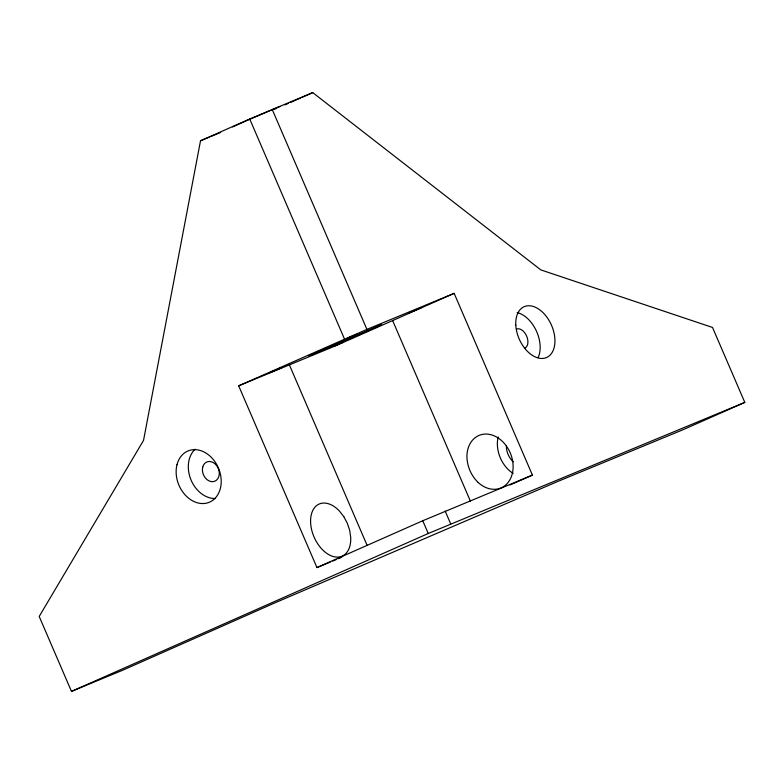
<?xml version="1.0" encoding="UTF-8"?>
<svg xmlns="http://www.w3.org/2000/svg" width="784" height="784" viewBox="0 0 784 784"><rect width="100%" height="100%" fill="white"/><g stroke="black" fill="none" stroke-linecap="round" stroke-linejoin="round"><path stroke-width="1.18" d="M200.518 140.777L143.531 440.392L39.2 616.459L71.471 691.39L122.177 670.447L274.733 602.935L557.532 481.562L683.285 429.612L744.8 402.398L712.529 327.467L540.803 269.892L312.738 92.61L249.724 119.001L200.518 140.777L209.534 137.053M232.583 126.92L245.039 121.353M273.871 109.544L276.615 108.319M285.013 104.88L288.316 103.419M290.521 102.439L300.439 98.059M301.556 97.559L312.738 92.61M330.466 561.991L316.952 567.567L238.679 385.826L366.922 329.378L454.142 293.353L532.414 475.094L510.041 484.992M454.142 293.353L336.042 345.617L238.679 385.826M316.952 567.567L422.752 520.752L532.414 475.094M71.471 691.39L428.24 533.502L744.8 402.398M245.98 120.942L270.549 110.387M271.538 109.976L279.986 106.487M210.661 136.592L220.618 132.476M332.72 561.06L336.101 559.658M338.355 558.727L341.736 557.336M392.627 320.568L470.42 501.192M272.175 109.368L366.922 329.378M445.194 511.119L450.682 523.869M249.724 119.001L344.48 339.011M422.752 520.752L428.24 533.502M289.384 364.883L367.177 545.507M516.46 329.074A10.417 6.586 66.1 0 1 526.662 336.13A10.417 6.586 66.1 0 1 524.702 348.204M215.218 498.526A27.773 21.521 67.6 0 1 190.884 479.622A27.773 21.521 67.6 0 1 195.138 449.193M517.146 312.61A27.773 17.552 66.1 0 1 536.207 330.613A27.773 17.552 66.1 0 1 538.206 357.377M513.187 473.369A28.469 22.06 67.6 0 1 508.6 469.92C501.535 463.128 497.458 453.573 497.34 443.773A28.469 22.06 67.6 0 1 498.212 436.943M513.226 461.805A17.356 13.455 67.6 0 1 506.356 445.861M269.559 372.743L281.887 367.48L269.559 372.743M310.768 354.946L308.612 356.005L341.599 342.383L381.612 324.674L310.768 354.946M347.332 338.355L356.573 334.405L347.332 338.355M333.935 346.136L343.176 342.187L333.935 346.136M408.719 313.022L421.037 307.759L408.719 313.022M478.171 482.483C471.115 475.692 467.029 466.137 466.911 456.347A28.469 22.06 67.6 0 1 494.361 435.914A28.469 22.06 67.6 0 1 511.609 475.976A28.469 22.06 67.6 0 1 478.171 482.483M343.813 516.676L339.443 511.05A28.469 17.993 66.1 0 0 311.346 514.461A28.469 17.993 66.1 0 0 328.594 554.523A28.469 17.993 66.1 0 0 350.703 537.197L349.644 530.209L347.292 523.212L343.813 516.676M515.794 325.154A27.773 17.552 66.1 0 0 546.33 357.622A27.773 17.552 66.1 0 0 543.9 313.551A27.773 17.552 66.1 0 0 515.794 325.154M202.713 467.127A10.417 8.075 67.6 0 0 212.915 481.66A10.417 8.075 67.6 0 0 216.913 465.951A10.417 8.075 67.6 0 0 202.713 467.127M176.988 464.726A27.773 21.521 67.6 0 0 204.193 503.495A27.773 21.521 67.6 0 0 214.845 461.59A27.773 21.521 67.6 0 0 176.988 464.726"/></g></svg>
